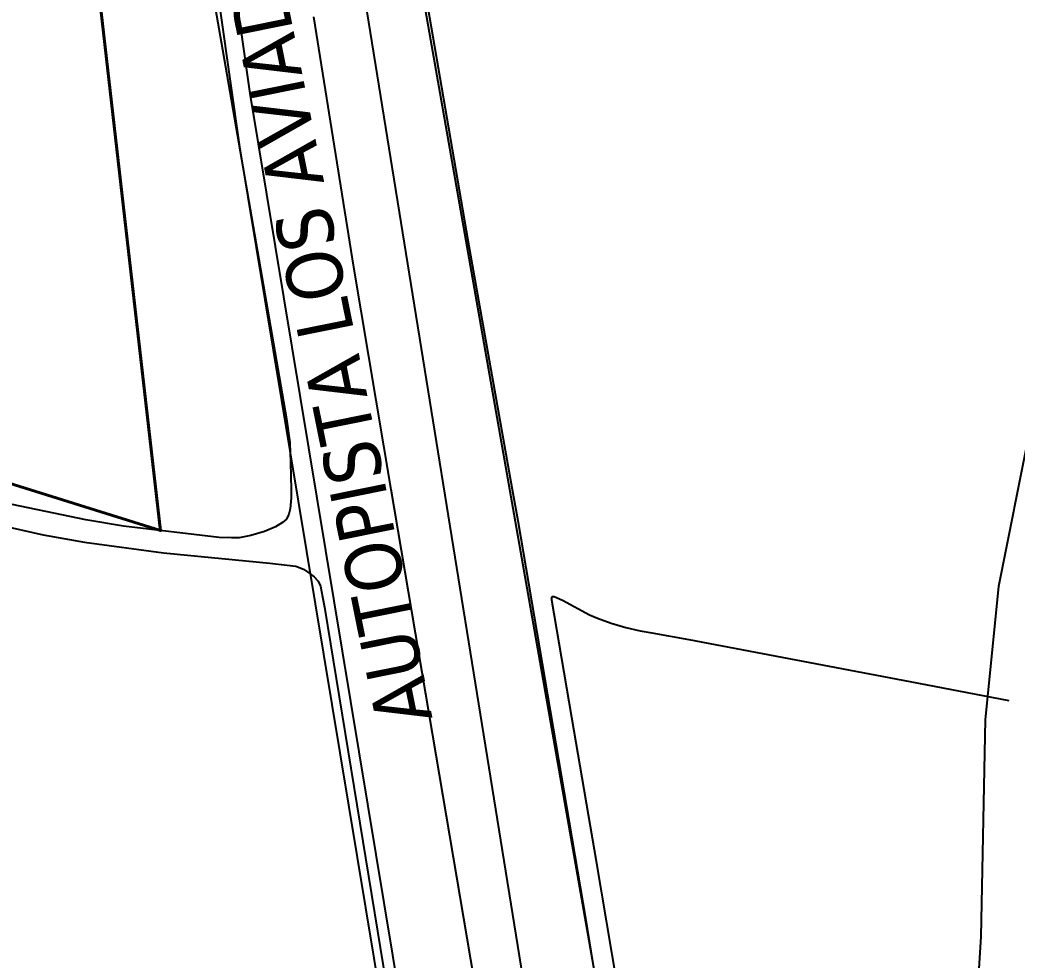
# Model space of a CAD drawing. Header units: metres. Extents: x 2 to 659295185, y -28 to 1124222152.
# Drawn here: x 655176.5 to 655401.2, y 1126551.8 to 1126763.7 of the extents above; entities that cross this region are included whole.
import ezdxf
from ezdxf.enums import TextEntityAlignment as Align

# ---------------------------------------------------------------- set-up
doc = ezdxf.new("R2010")
doc.units = ezdxf.units.M
doc.header["$MEASUREMENT"] = 0
for name, color, linetype in [('CALLES', 1, 'CONTINUOUS'), ('División Parroquial', 130, 'CONTINUOUS'), ('MANZANA', 30, 'CONTINUOUS'), ('Parcelas', 140, 'CONTINUOUS')]:
    doc.layers.add(name, color=color, linetype=linetype)
doc.layers.add('PARCELA', color=140, linetype='CONTINUOUS', lineweight=40)
doc.styles.get("Standard").update_dxf_attribs({"font": 'tahoma.ttf'})

msp = doc.modelspace()

# ---------------------------------------------------------------- linework, layer by layer
at = {"layer": 'División Parroquial', "color": 1, "flags": 128}
for points in [[(655287.7106, 1127348.8559), (655228.0766, 1127160.7042), (655213.6547, 1127078.0111), (655204.4193, 1126981.0608), (655204.4193, 1126915.2642), (655228.2993, 1126747.0884), (655417.4425, 1125604.451)], [(655415.1901, 1125592.4496), (655226.0469, 1126735.087), (655202.1669, 1126903.2628), (655202.1669, 1126969.0594), (655211.4023, 1127066.0096), (655225.8243, 1127148.7028), (655285.4582, 1127336.8545)]]:
    msp.add_lwpolyline(points, dxfattribs=at)
at = {"layer": 'MANZANA', "lineweight": -3}
msp.add_line((655246, 1126890), (655385, 1126099), dxfattribs=at)
at = {"layer": 'MANZANA', "linetype": 'Continuous', "lineweight": -2}
for p, q in [((655253.6057, 1126852.5724), (655277.4362, 1126714.0906)), ((655251.7174, 1126708.0118), (655242.7047, 1126764.3704)), ((655277.4362, 1126714.0906), (655287.4384, 1126657.8421)), ((655260.1529, 1126657.8321), (655251.7174, 1126708.0118)), ((655278.8215, 1126547.4245), (655260.1529, 1126657.8321)), ((655287.4384, 1126657.8421), (655288.6671, 1126650.8835)), ((655288.6671, 1126650.8835), (655303.9631, 1126561.2517)), ((655303.9631, 1126561.2517), (655312.8604, 1126506.4329))]:
    msp.add_line(p, q, dxfattribs=at)
at = {"layer": 'MANZANA', "lineweight": -2}
for p, q in [((655210.5542, 1126825.6179), (655221.8015, 1126758.7515)), ((655221.8015, 1126758.7515), (655236.5286, 1126673.7688)), ((655236.5286, 1126673.7688), (655237.3202, 1126668.4599)), ((655237.3202, 1126668.4599), (655237.4439, 1126663.9308)), ((655237.4439, 1126663.9308), (655237.5841, 1126657.8421)), ((655237.5923, 1126655.9624), (655237.3862, 1126653.5329)), ((655237.5841, 1126657.8421), (655237.5923, 1126655.9624)), ((655191.3743, 1126651.0034), (655168.8962, 1126655.6625)), ((655237.3862, 1126653.5329), (655237.0563, 1126652.3132)), ((655237.0563, 1126652.3132), (655236.5203, 1126651.2034)), ((655171.6585, 1126649.9237), (655181.7514, 1126647.6441)), ((655199.8181, 1126649.6037), (655191.3743, 1126651.0034)), ((655221.414, 1126647.0443), (655199.8181, 1126649.6037)), ((655234.1126, 1126649.4238), (655231.5976, 1126648.414)), ((655235.6463, 1126650.4236), (655234.1126, 1126649.4238)), ((655236.5203, 1126651.2034), (655235.6463, 1126650.4236)), ((655181.7514, 1126647.6441), (655191.0692, 1126646.0245)), ((655224.1516, 1126646.9443), (655221.414, 1126647.0443)), ((655225.9079, 1126646.9543), (655224.1516, 1126646.9443)), ((655228.5301, 1126647.5142), (655225.9079, 1126646.9543)), ((655231.5976, 1126648.414), (655228.5301, 1126647.5142)), ((655191.0692, 1126646.0245), (655208.8308, 1126643.565)), ((655208.8308, 1126643.565), (655232.8344, 1126641.2354)), ((655232.8344, 1126641.2354), (655238.6478, 1126640.5956)), ((655238.6478, 1126640.5956), (655240.4041, 1126639.9357)), ((655240.4041, 1126639.9357), (655241.608, 1126639.0559)), ((655241.608, 1126639.0559), (655242.8202, 1126638.1761)), ((655242.8202, 1126638.1761), (655243.7025, 1126637.1863)), ((655243.7025, 1126637.1863), (655244.2549, 1126636.0865)), ((655244.2549, 1126636.0865), (655244.7002, 1126633.657)), ((655244.7002, 1126633.657), (655245.1455, 1126631.3374)), ((655296.3027, 1126633.547), (655296.4182, 1126633.767)), ((655296.311, 1126633.327), (655296.3027, 1126633.547)), ((655296.311, 1126632.8871), (655296.311, 1126633.327)), ((655296.4182, 1126633.767), (655296.6325, 1126633.767)), ((655296.6325, 1126633.767), (655296.8552, 1126633.777)), ((655296.8552, 1126633.777), (655298.7187, 1126632.8971)), ((655245.1455, 1126631.3374), (655275.886, 1126442.7858)), ((655301.3657, 1126603.3731), (655296.311, 1126632.8871)), ((655298.7187, 1126632.8971), (655304.8701, 1126629.6078)), ((655304.8701, 1126629.6078), (655306.6265, 1126628.838)), ((655306.6265, 1126628.838), (655309.7022, 1126627.7482)), ((655309.7022, 1126627.7482), (655312.9923, 1126626.7684)), ((655312.9923, 1126626.7684), (655316.2824, 1126626.0085)), ((655316.2824, 1126626.0085), (655318.9128, 1126625.5786)), ((655318.9128, 1126625.5786), (655327.2494, 1126624.0589)), ((655327.2494, 1126624.0589), (655358.8309, 1126618.0102)), ((655358.8309, 1126618.0102), (655377.0295, 1126614.5509)), ((655377.0295, 1126614.5509), (655399.2933, 1126610.3317)), ((655306.4286, 1126573.9791), (655301.3657, 1126603.3731)), ((655312.7284, 1126536.5167), (655306.4286, 1126573.9791))]:
    msp.add_line(p, q, dxfattribs=at)
at = {"layer": 'PARCELA', "lineweight": -3}
msp.add_lwpolyline([(655656, 1126858), (655735, 1126366), (655757, 1126231), (655746, 1126229), (655644, 1126213), (655643, 1126218), (655619, 1126214), (655627, 1126166), (655601, 1126162), (655597, 1126150), (655584, 1126141), (655585, 1126140), (655591, 1126133), (655563, 1126107), (655603, 1126067), (655600, 1126056), (655362, 1126108), (655294, 1126522), (655249, 1126801)], dxfattribs=at)
msp.add_lwpolyline([(655656, 1126858), (655735, 1126366), (655757, 1126231), (655746, 1126229), (655644, 1126213), (655643, 1126218), (655619, 1126214), (655627, 1126166), (655601, 1126162), (655597, 1126150), (655584, 1126141), (655585, 1126140), (655591, 1126133), (655563, 1126107), (655603, 1126067), (655600, 1126056), (655362, 1126108), (655294, 1126522), (655249, 1126801)], dxfattribs=at)
msp.add_lwpolyline([(655656, 1126858), (655735, 1126366), (655757, 1126231), (655746, 1126229), (655644, 1126213), (655643, 1126218), (655619, 1126214), (655627, 1126166), (655601, 1126162), (655597, 1126150), (655584, 1126141), (655585, 1126140), (655591, 1126133), (655563, 1126107), (655603, 1126067), (655600, 1126056), (655362, 1126108), (655294, 1126522), (655249, 1126801)], dxfattribs=at)
msp.add_lwpolyline([(655656, 1126858), (655735, 1126366), (655757, 1126231), (655746, 1126229), (655644, 1126213), (655643, 1126218), (655619, 1126214), (655627, 1126166), (655601, 1126162), (655597, 1126150), (655584, 1126141), (655585, 1126140), (655591, 1126133), (655563, 1126107), (655603, 1126067), (655600, 1126056), (655362, 1126108), (655294, 1126522), (655249, 1126801)], dxfattribs=at)
at = {"layer": 'Parcelas', "lineweight": 40}
for points in [[(654975.43, 1126693.56), (654923.06, 1126695.85), (654971.02, 1126924.34), (655178.55, 1126907.43), (655208.1588, 1126648.6152), (655089.47, 1126685.71), (654975.43, 1126693.56)], [(655208.18, 1126648.43), (655178.55, 1126907.43)]]:
    msp.add_lwpolyline(points, dxfattribs=at)
at = {"layer": 'Parcelas', "lineweight": -3}
msp.add_lwpolyline([(655456, 1126797), (655420, 1126705), (655404, 1126671), (655397, 1126636), (655394, 1126606), (655393, 1126557), (655390, 1126509), (655394, 1126452), (655400, 1126413), (655407, 1126373), (655419, 1126334)], dxfattribs=at)

# ---------------------------------------------------------------- texts
at = {"layer": 'CALLES', "color": 0}
msp.add_text('AUTOPISTA LOS AVIADORES', height=12.645316, rotation=101.422355, dxfattribs=at).set_placement((655242.4146, 1126708.316), align=Align.MIDDLE)

doc.saveas('drawing.dxf')
